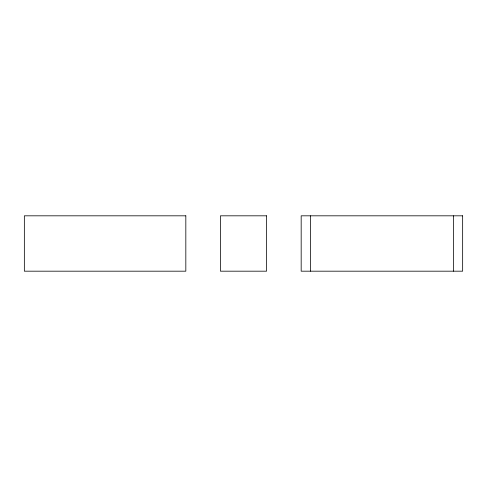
<?xml version="1.0" encoding="UTF-8"?>
<svg xmlns="http://www.w3.org/2000/svg" width="487" height="487" viewBox="0 0 487 487"><rect width="100%" height="100%" fill="white"/><g stroke="black" fill="none" stroke-linecap="round" stroke-linejoin="round"><path stroke-width="0.73" d="M453.421 215.82L453.421 271.18M310.396 215.82L310.396 271.18M185.827 215.82L24.35 215.82L24.35 271.18L185.827 271.18L185.827 215.82M266.566 215.82L220.434 215.82L220.434 271.18L266.566 271.18L266.566 215.82M462.65 215.82L301.173 215.82L301.173 271.18L462.65 271.18L462.65 215.82"/></g></svg>
